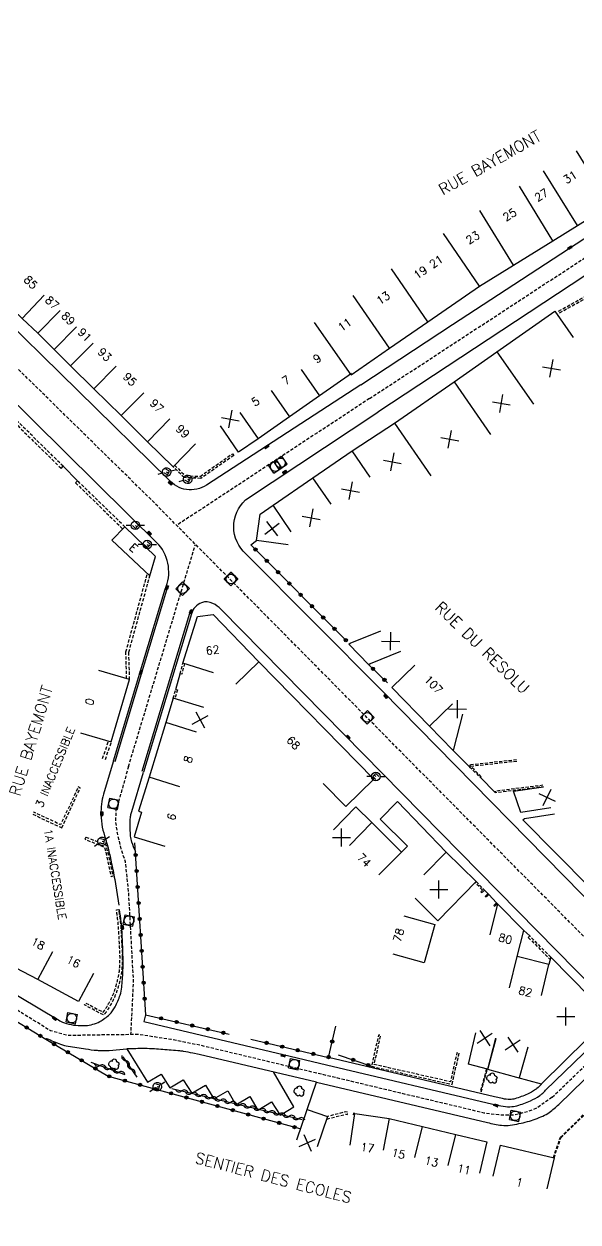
# Model space of a CAD drawing. Header units: millimetres. Extents: x 155999 to 157000, y 122000 to 123000.
# Drawn here: x 156803.2 to 156889.7, y 122399.7 to 122586.8 of the extents above; entities that cross this region are included whole.
import ezdxf
from ezdxf.enums import TextEntityAlignment as Align

# ---------------------------------------------------------------- set-up
doc = ezdxf.new("R2010")
doc.units = ezdxf.units.MM
doc.linetypes.add('DASHED', pattern=[0.75, 0.5, -0.25])
doc.layers.get('0').update_dxf_attribs({"linetype": 'CONTINUOUS'})
for name, color, linetype in [('W0001', 6, 'DASHED'), ('W0008', 7, 'CONTINUOUS'), ('W0100', 7, 'CONTINUOUS'), ('W0112', 1, 'DASHED'), ('W0300', 7, 'CONTINUOUS'), ('W0310', 3, 'CONTINUOUS'), ('W0322', 7, 'CONTINUOUS'), ('W0334', 7, 'CONTINUOUS'), ('W0400', 7, 'CONTINUOUS'), ('W0420', 7, 'CONTINUOUS'), ('W0471', 7, 'CONTINUOUS'), ('W0984', 7, 'CONTINUOUS'), ('W0989', 7, 'CONTINUOUS'), ('W0991', 7, 'CONTINUOUS'), ('W1102', 7, 'CONTINUOUS')]:
    doc.layers.add(name, color=color, linetype=linetype)
doc.styles.get("Standard").update_dxf_attribs({"font": 'romans.shx', "width": 0.85})

# ---------------------------------------------------------------- blocks, each defined once
blk = doc.blocks.new('T420')
for p, q in [((0.75, 0.75), (-0.75, 0.75)), ((-0.75, 0.75), (-0.75, -0.75)), ((0.75, 0.75), (0.75, -0.75)), ((0.75, -0.75), (-0.75, -0.75))]:
    blk.add_line(p, q)
blk.add_ellipse((0, 0), major_axis=(-0.53, 0.53), ratio=1, start_param=3.926991, end_param=10.210176)
blk = doc.blocks.new('t322o')
at = {"color": 0, "linetype": 'Continuous'}
for radius in [0.25, 0.15]:
    blk.add_circle((0, 0), radius, dxfattribs=at)
blk = doc.blocks.new('T471')
for p, q in [((-0.333334, 0.333334), (-0.333334, -0.333334)), ((-0.333334, 0.333334), (0.333334, 0.333334)), ((-0.333334, 0), (0, 0)), ((0.500001, 0.500001), (1.000002, 1.000002)), ((-0.500001, -0.500001), (-1.000002, -1.000002)), ((-0.333334, -0.333334), (0.333334, -0.333334))]:
    blk.add_line(p, q)
blk.add_ellipse((0, 0), major_axis=(0.471405, 0.471405), ratio=1, start_param=5.4977871438, end_param=11.780972451)
blk = doc.blocks.new('T400')
for p, q in [((-0.15, 0.3), (0.15, 0.3)), ((-0.15, -0.25), (-0.15, 0.3)), ((-0.15, 0.15), (0.15, 0.15)), ((-0.15, 0), (0.15, 0)), ((0.15, 0.3), (0.15, -0.25)), ((-0.15, -0.15), (0.15, -0.15)), ((-0.15, -0.25), (-0.15, -0.3)), ((-0.15, -0.3), (0.15, -0.3)), ((0.15, -0.3), (0.15, -0.25))]:
    blk.add_line(p, q)
blk = doc.blocks.new('T300')
for p, q in [((-0.8, 0.51), (-0.86, 0.34)), ((-0.86, 0.34), (-0.86, 0.17)), ((-0.86, 0.17), (-0.74, 0.06)), ((-0.69, 0.63), (-0.8, 0.51)), ((-0.8, -0.06), (-0.74, 0.06)), ((-0.74, 0.06), (-0.69, 0.11)), ((-0.57, 0.69), (-0.69, 0.63)), ((-0.46, 0.69), (-0.57, 0.69)), ((-0.29, 0.63), (-0.46, 0.69)), ((-0.29, 0.63), (-0.17, 0.74)), ((-0.23, 0.57), (-0.29, 0.63)), ((-0.17, 0.74), (-0.06, 0.8)), ((-0.06, 0.8), (0.06, 0.8)), ((0.06, 0.8), (0.23, 0.74)), ((0.23, 0.74), (0.34, 0.63)), ((0.34, 0.63), (0.4, 0.51)), ((0.46, 0.46), (0.34, 0.46)), ((0.4, 0.51), (0.4, 0.46)), ((0.57, 0.4), (0.46, 0.46)), ((0.57, 0.4), (0.69, 0.29)), ((0.69, 0.29), (0.74, 0.17)), ((0.74, 0.06), (0.69, -0.17)), ((0.74, 0.17), (0.74, 0.06)), ((-0.8, -0.17), (-0.8, -0.06)), ((-0.8, -0.23), (-0.8, -0.17)), ((-0.74, -0.34), (-0.8, -0.23)), ((-0.69, -0.4), (-0.74, -0.34)), ((-0.51, -0.46), (-0.69, -0.4)), ((-0.4, -0.46), (-0.51, -0.46)), ((-0.4, -0.46), (-0.34, -0.46)), ((-0.34, -0.46), (-0.34, -0.4)), ((-0.34, -0.51), (-0.34, -0.46)), ((-0.29, -0.63), (-0.34, -0.51)), ((-0.17, -0.74), (-0.29, -0.63)), ((-0.06, -0.8), (-0.17, -0.74)), ((0.06, -0.8), (-0.06, -0.8)), ((0.17, -0.74), (0.06, -0.8)), ((0.23, -0.69), (0.17, -0.74)), ((0.29, -0.46), (0.23, -0.46)), ((0.29, -0.63), (0.23, -0.69)), ((0.46, -0.4), (0.29, -0.46)), ((0.34, -0.51), (0.29, -0.63)), ((0.34, -0.51), (0.34, -0.46)), ((0.57, -0.34), (0.46, -0.4)), ((0.63, -0.29), (0.57, -0.34)), ((0.69, -0.17), (0.63, -0.29))]:
    blk.add_line(p, q)
blk = doc.blocks.new('t991o')
at = {"color": 0, "linetype": 'Continuous'}
for p, q in [((-1, 1), (1, -1)), ((-1, -1), (1, 1))]:
    blk.add_line(p, q, dxfattribs=at)
blk = doc.blocks.new('t310o')
at = {"color": 0, "linetype": 'Continuous'}
for centre, start, end in [((-0.5, 0.38), 216.8699, 323.1304), ((0.5, -0.37), 36.8699, 143.1303)]:
    blk.add_arc(centre, 0.625, start, end, dxfattribs=at)

msp = doc.modelspace()

# ---------------------------------------------------------------- linework, layer by layer
at = {"layer": 'W0001', "flags": 128}
msp.add_lwpolyline([(157000, 122333.19), (156935.62, 122398.87), (156822.82, 122512.75), (156740.96, 122593.04), (156629.21, 122701.82, 0.081137), (156623.14, 122705.52, -0.062082), (156617.07, 122709.22), (156608.76, 122715.92, -0.05496), (156603.95, 122720.62, 0.055454), (156599.15, 122725.32), (156494.7, 122804.82), (156462.71, 122812.33)], format="xyb", dxfattribs=at)
for points in [[(156857.13, 122528.33), (156911.79, 122564.05), (156915.62, 122565.98), (156927.48, 122570.26)], [(156857.13, 122528.33), (156827.01, 122508.52)], [(156885.67, 122419.19), (156883.35, 122417.57), (156881.84, 122416.92), (156879.6, 122416.39), (156877.36, 122416.43), (156875.03, 122416.71), (156871.53, 122417.57), (156862.76, 122419.65), (156830.63, 122427.32), (156826.11, 122428.22), (156821.01, 122429), (156814.91, 122428.92), (156810.01, 122428.83), (156807.31, 122429.59), (156802.92, 122432.29), (156791.7, 122439.38), (156769.25, 122452.79), (156719.89, 122481.96), (156699.55, 122494.28), (156669.46, 122512.37)], [(156819.49, 122470.86), (156829.94, 122505.56)], [(156819.49, 122470.86), (156817.53, 122463.97), (156817.45, 122462.29), (156817.7, 122460.52), (156818.29, 122457.98), (156818.97, 122456.04), (156819.47, 122451.07), (156820.23, 122437.19), (156819.81, 122428.98)], [(156885.67, 122419.19), (156900.89, 122433.93)]]:
    msp.add_lwpolyline(points, dxfattribs=at)
at = {"layer": 'W0008'}
for points in [[(156855.8, 122530.48), (156831.69, 122514.83, -0.386572), (156825.74, 122515.7), (156783.33, 122557.22), (156754.7, 122585.31, -0.383179), (156754.51, 122591.45), (156759.82, 122596.63), (156766.91, 122603.57)], [(156817.42, 122471.64), (156821.99, 122486.91), (156825.47, 122498.47), (156825.21, 122498.54, 0.284465), (156824.23, 122505.51), (156775.2, 122553.98), (156748.44, 122580.2, 0.378715), (156742.54, 122580.37), (156731.57, 122571.3)], [(156945.66, 122419.36), (156947.04, 122412.55, -0.157084), (156945.75, 122403.53, -0.477007), (156938.69, 122401.91), (156895.99, 122445.14), (156859.14, 122482.64), (156837.83, 122504.07, -0.441676), (156837.74, 122512.49), (156858.45, 122526.19)], [(156884.65, 122420.29), (156895.04, 122430.33, 0.37885), (156895.17, 122433.19), (156889.37, 122439.06), (156853.1, 122475.9), (156833.94, 122495.39, 0.101272), (156832.66, 122496.34, 0.201604), (156830.9, 122496.45, 0.236509), (156829.31, 122494.69), (156829.02, 122494.78), (156821.56, 122470.08)], [(156920.33, 122356.15), (156926.56, 122365.31), (156938.97, 122383.47, 0.338669), (156938.76, 122389.08), (156927.89, 122400.06), (156901.31, 122426.99, 0.325745), (156896.46, 122427.19), (156895.58, 122426.58), (156894.57, 122425.74), (156886.69, 122418.09)]]:
    msp.add_lwpolyline(points, format="xyb", dxfattribs=at)
at = {"layer": 'W0008', "flags": 128}
for points in [[(156855.8, 122530.48), (156870.11, 122539.91), (156917.11, 122570.54)], [(156890.76, 122547.49), (156858.45, 122526.19)]]:
    msp.add_lwpolyline(points, dxfattribs=at)
for points in [[(156673.8, 122511.48), (156721.9, 122482.9), (156765.62, 122456.85), (156808.36, 122431.39, 0.028258), (156809.17, 122430.95, 0.039045), (156809.8, 122430.72, 0.08378), (156812.77, 122430.4, 0.108874), (156814.99, 122431.03, 0.067172), (156816.51, 122432.13, 0.085087), (156817.4, 122433.32, 0.03551), (156818.18, 122435.16, 0.057431), (156818.44, 122436.37, 0.014703), (156818.61, 122438.8, 0.015639), (156818.63, 122441.09, 0.004749), (156818.58, 122442.72, 0.002585), (156818.44, 122445.71, 0.01951), (156818.36, 122446.57, 0.008405), (156818.07, 122448.53)], [(156817.13, 122471.73), (156815.69, 122466.91, 0.035665), (156815.32, 122465.37, 0.035665), (156815.18, 122463.79, 0.043147), (156815.31, 122461.88, 0.043147), (156815.76, 122460.02), (156816.31, 122458.14, -0.001422), (156816.55, 122457.06, -0.001422), (156816.78, 122455.98, -0.001799), (156817.07, 122454.61, -0.001799), (156817.34, 122453.23), (156817.98, 122449.21)], [(156820.62, 122457.57, -0.036167), (156820.01, 122459.05, -0.061224), (156819.82, 122459.99, -0.015828), (156819.74, 122461.8, -0.027091), (156819.78, 122462.87, -0.031351), (156819.84, 122463.23, -0.018392), (156820, 122463.85), (156821.85, 122469.99)], [(156822.14, 122432.09), (156821.88, 122431.01), (156843.63, 122425.87), (156850.44, 122424.26), (156876.4, 122418.14), (156877.67, 122417.87, 0.055214), (156879.06, 122417.72, 0.069945), (156880.17, 122417.88, 0.034138), (156882.27, 122418.65, 0.045931), (156883.73, 122419.46, 0.03461), (156884.05, 122419.72, -0.001165), (156884.65, 122420.29)], [(156806.57, 122428.27), (156806.7, 122428.39, 0.022862), (156808.89, 122427.48, 0.044549), (156810.07, 122427.17, 0.007483), (156812.77, 122426.75, 0.011182), (156814.59, 122426.53, 0.022075), (156815.15, 122426.51, 0.009615), (156816.45, 122426.52), (156819.23, 122426.74)], [(156848.84, 122421.56), (156830.54, 122425.89), (156829.55, 122426.09, 0.007046), (156828.09, 122426.35, 0.017938), (156827.52, 122426.43, 0.00278), (156826.17, 122426.54, 0.001422), (156823.54, 122426.74, 0.018591), (156821.99, 122426.8, 0.010394), (156819.23, 122426.74), (156822.47, 122421.54), (156824.6, 122422.78), (156825.92, 122420.65), (156828.03, 122421.94), (156829.36, 122419.83), (156831.52, 122421.07), (156832.83, 122418.97), (156834.98, 122420.2), (156836.26, 122418.01), (156838.44, 122419.31), (156839.7, 122417.19), (156841.85, 122418.46), (156843.16, 122416.39), (156845.3, 122417.7), (156842.12, 122423.15)], [(156883.99, 122421.22, 0.008153), (156883.29, 122420.56, -0.03461), (156883.08, 122420.4, -0.045931), (156881.81, 122419.69, -0.034138), (156879.85, 122418.97, -0.069945), (156879.06, 122418.85, -0.055214), (156877.91, 122418.98), (156876.66, 122419.25), (156850.71, 122425.42)], [(156847.39, 122417.3), (156848.84, 122421.56), (156875.56, 122415.26, 0.039826), (156877.77, 122414.82, 0.066051), (156879.13, 122414.84, 0.032542), (156881.8, 122415.4, 0.03453), (156884.21, 122416.27, 0.052051), (156885.21, 122416.84, 0.049158), (156886.69, 122418.09)]]:
    msp.add_lwpolyline(points, format="xyb", dxfattribs=at)
at = {"layer": 'W0100', "flags": 128}
for points in [[(156854.27, 122532.03), (156860.27, 122536.21), (156866.23, 122540.33), (156874.32, 122545.88), (156879.61, 122549.19), (156885.79, 122552.99), (156889.6, 122555.38), (156894.72, 122558.54), (156900.44, 122562.09), (156905.56, 122565.28), (156911.92, 122569.19), (156917.63, 122572.8), (156922.39, 122576.76), (156927.99, 122581.44), (156928.55, 122584.04), (156922.13, 122593.08), (156918.99, 122597.49), (156912.68, 122606.54), (156908.57, 122603.68)], [(156861.03, 122524.5), (156870.37, 122530.95), (156877.01, 122535.63), (156886.1, 122541.96), (156888.96, 122537.86)], [(156822.73, 122469.17), (156821.06, 122463.88), (156821.54, 122463.73), (156820.37, 122459.89), (156825.16, 122458.44)], [(156814.03, 122438.55), (156811.66, 122434.15), (156805.32, 122437.57), (156800.74, 122439.98), (156797.54, 122441.67), (156799.88, 122446.09)], [(156876.84, 122428.42), (156875.54, 122423.6), (156872.61, 122424.39), (156873.75, 122429.26)], [(156880.16, 122422.31), (156875.62, 122423.54), (156876.92, 122428.36)], [(156845.76, 122412.57), (156847.39, 122417.3), (156850.59, 122416.2), (156848.96, 122411.47)], [(156854.13, 122411.72), (156854.86, 122416.66), (156860.23, 122415.87), (156865.39, 122414.64), (156870.61, 122413.38), (156875.48, 122412.22), (156874.32, 122407.36)], [(156876.43, 122406.87), (156877.59, 122411.74), (156885.97, 122409.74), (156884.81, 122404.87)]]:
    msp.add_lwpolyline(points, dxfattribs=at)
at = {"layer": 'W0100'}
for points in [[(156829.94, 122521.26), (156826.46, 122517.68), (156822.46, 122521.56), (156818.33, 122525.7), (156814.08, 122529.83), (156810.43, 122533.45), (156807.85, 122536), (156805.31, 122538.53), (156802.86, 122540.85), (156798.63, 122544.92), (156794.96, 122548.54), (156791.26, 122552.2), (156794.78, 122555.75)], [(156854.3, 122532.23), (156849.31, 122528.75), (156844.61, 122525.47), (156839.75, 122522.05), (156836.69, 122519.96), (156833.87, 122524.09)], [(156844.43, 122505.48), (156839.47, 122506.16), (156840.04, 122510.28), (156842.1, 122511.68), (156848.26, 122515.97), (156854.41, 122520.19), (156861.21, 122524.59)], [(156822.83, 122500.66), (156823.69, 122503.64), (156818.94, 122508.28), (156816.9, 122506.19), (156822.83, 122500.66)], [(156832.77, 122485.51), (156827.99, 122487), (156830.26, 122494.3), (156832.71, 122494.59), (156839.86, 122487.19), (156857.81, 122468.88), (156853.41, 122464.61), (156849.92, 122468.2)], [(156862, 122488.82), (156857.23, 122486.9), (156857.05, 122486.74), (156853.93, 122489.95), (156854.12, 122490.11), (156858.88, 122492.03)], [(156871.65, 122479.04), (156870.27, 122473.56), (156870.14, 122473.42), (156866.51, 122477.14), (156860.61, 122483.21), (156864.2, 122486.69)], [(156812, 122476.1), (156816.8, 122474.69), (156819.66, 122484.43), (156814.86, 122485.84)], [(156831.27, 122480.06), (156826.49, 122481.52), (156825.33, 122477.71), (156822.73, 122469.17)], [(156885.47, 122464.41), (156880.79, 122463.69), (156879.62, 122466.99), (156884.3, 122467.71)], [(156851.52, 122460.98), (156855.02, 122464.54), (156857.5, 122462.11), (156862.13, 122457.46), (156858.59, 122453.94)], [(156896.42, 122452.95), (156891.74, 122452.23), (156891.51, 122451.99), (156881.1, 122462.52), (156881.34, 122462.76), (156886.01, 122463.48)], [(156865.61, 122453.94), (156869.13, 122457.5), (156873.79, 122452.88), (156867.81, 122446.78), (156864.24, 122450.28)], [(156877.13, 122449.43), (156875.95, 122444.57)], [(156884.02, 122421.31), (156894.63, 122431.78), (156885.44, 122441.08), (156885.17, 122439.95), (156880.2, 122441.17), (156881.25, 122445.27), (156877.13, 122449.43)], [(156862.52, 122447.53), (156867.34, 122446.2), (156865.67, 122440.19), (156860.85, 122441.53)], [(156884, 122421.22), (156880.16, 122422.31)], [(156884, 122421.22), (156884.02, 122421.31)]]:
    msp.add_lwpolyline(points, dxfattribs=at)
at = {"layer": 'W0112', "flags": 128}
for points in [[(156886.68, 122541.98), (156891.78, 122544.84)], [(156886.83, 122541.72), (156891.92, 122544.58)], [(156884.23, 122467.93), (156876.74, 122466.99), (156876.77, 122466.8), (156884.26, 122467.74)], [(156875.4, 122423.63), (156874.45, 122420.11), (156874.59, 122420.07), (156875.54, 122423.6), (156875.4, 122423.63)], [(156850.45, 122415.8), (156853.44, 122416.56), (156853.7, 122416.53), (156853.74, 122416.88), (156853.42, 122416.92), (156850.59, 122416.2)], [(156854.86, 122416.66), (156854.61, 122416.71), (156854.55, 122416.36), (156854.81, 122416.31)], [(156885.85, 122409.77), (156886.95, 122412.94)], [(156885.97, 122409.73), (156887.02, 122412.87)]]:
    msp.add_lwpolyline(points, dxfattribs=at)
at = {"layer": 'W0112'}
for points in [[(156796.83, 122529.36), (156808.97, 122517.42), (156809.29, 122517.75), (156797.16, 122529.69)], [(156875.62, 122451.01), (156875.77, 122450.86), (156875.34, 122450.44), (156875.19, 122450.58)], [(156876.98, 122449.57), (156877.13, 122449.43), (156876.7, 122449), (156876.55, 122449.14)]]:
    msp.add_lwpolyline(points, close=True, dxfattribs=at)
for points in [[(156826.69, 122517.91), (156828.33, 122516.3), (156830.67, 122516.18), (156835.73, 122519.72), (156835.92, 122519.45), (156830.77, 122515.85), (156828.19, 122515.98), (156826.46, 122517.68)], [(156818.94, 122508.28), (156811.54, 122515.5), (156811.22, 122515.17), (156818.61, 122507.95)], [(156819.19, 122484.57), (156819.08, 122488.78), (156822.45, 122501.01)], [(156819.66, 122484.43), (156819.54, 122488.73), (156822.83, 122500.66)], [(156828.23, 122486.94), (156827.8, 122485.26), (156827.56, 122485.33), (156827.99, 122487)], [(156826.49, 122481.52), (156826.89, 122482.91), (156827.13, 122482.84), (156826.73, 122481.45)], [(156815.45, 122472.09), (156816.36, 122474.84)], [(156815.89, 122471.95), (156816.8, 122474.69)], [(156880.11, 122471.9), (156872.87, 122471.1), (156872.77, 122470.83), (156874.47, 122469.12), (156874.6, 122469.26), (156872.94, 122470.92), (156880.29, 122471.73)], [(156873.79, 122452.88), (156875.09, 122451.55), (156874.66, 122451.14), (156874.51, 122451.28), (156874.79, 122451.56), (156873.65, 122452.73)], [(156885.44, 122441.08), (156882.18, 122444.4), (156881.94, 122444.17), (156885.35, 122440.7)], [(156886.95, 122412.94), (156900.31, 122425.95), (156900.56, 122425.67), (156900.41, 122425.53), (156900.3, 122425.66), (156894.96, 122420.46), (156894.89, 122420.53), (156887.02, 122412.87)]]:
    msp.add_lwpolyline(points, dxfattribs=at)
at = {"layer": 'W0112', "flags": 128}
for points in [[(156809.06, 122461.29), (156811.96, 122467.51), (156811.64, 122467.66), (156808.88, 122461.76), (156804.68, 122463.73), (156804.53, 122463.41)], [(156812.8, 122459.82), (156812.67, 122459.49), (156815.74, 122458.28), (156816.77, 122453.68), (156817.11, 122453.76), (156816.04, 122458.54)], [(156870.03, 122421.2), (156871.14, 122426.07), (156870.79, 122426.15), (156869.77, 122421.62), (156857.86, 122424.31), (156858.89, 122428.84), (156858.54, 122428.92), (156857.44, 122424.04)]]:
    msp.add_lwpolyline(points, close=True, dxfattribs=at)
msp.add_lwpolyline([(156818.51, 122441.1, -0.010458), (156818.5, 122440.24, -0.008652), (156818.45, 122439.2, -0.03238), (156818.33, 122438.33, -0.015927), (156817.92, 122436.6, -0.041805), (156817.28, 122434.8, -0.034563), (156816.17, 122432.78, -0.033639), (156815.66, 122432.08, -0.351275), (156815.57, 122432.06), (156812.61, 122433.61), (156812.78, 122433.93), (156815.53, 122432.49, 0.024421), (156815.88, 122432.97, 0.034563), (156816.95, 122434.95, 0.041805), (156817.58, 122436.69, 0.015927), (156817.98, 122438.4, 0.03238), (156818.09, 122439.22, 0.008652), (156818.15, 122440.25, 0.010458), (156818.16, 122441.1, 0.010875), (156818.14, 122441.87, 0.002179), (156817.92, 122445.76, 0.01512), (156817.85, 122446.56, 0.006424), (156817.59, 122448.48), (156817.94, 122448.53, -0.006424), (156818.2, 122446.61, -0.01512), (156818.28, 122445.78, -0.002179), (156818.49, 122441.89, -0.010875)], format="xyb", close=True, dxfattribs=at)
at = {"layer": 'W0310', "flags": 128}
for points in [[(156813.58, 122424.7), (156818.9, 122422.77)], [(156818.59, 122425.53), (156820.8, 122422.34)], [(156826.27, 122420.55), (156846.61, 122415.74)]]:
    msp.add_lwpolyline(points, dxfattribs=at)
at = {"layer": 'W0322'}
for points in [[(156853.44, 122490.58), (156838.58, 122505.5), (156839.47, 122506.16)], [(156859.97, 122483.91), (156857.05, 122486.74)]]:
    msp.add_lwpolyline(points, dxfattribs=at)
at = {"layer": 'W0322', "flags": 128}
for points in [[(156822.17, 122432.09), (156820.48, 122458.95)], [(156792.9, 122436.59), (156806.57, 122428.27), (156816.31, 122422.51), (156846.23, 122414.31)], [(156822.14, 122432.09), (156835.21, 122429.06)], [(156838.62, 122428.26), (156850.73, 122425.41), (156851.87, 122430.28)], [(156852.22, 122425.85), (156857.45, 122424.04)]]:
    msp.add_lwpolyline(points, dxfattribs=at)
at = {"layer": 'W0334', "flags": 128}
for points in [[(156809.29, 122517.75), (156811.54, 122515.5)], [(156826.89, 122482.91), (156827.56, 122485.33)], [(156874.47, 122469.12), (156876.77, 122466.8)], [(156875.09, 122451.55), (156875.62, 122451.01)], [(156875.77, 122450.86), (156876.98, 122449.57)], [(156882.18, 122444.4), (156881.25, 122445.27)]]:
    msp.add_lwpolyline(points, dxfattribs=at)
at = {"layer": 'W0334'}
for points in [[(156817.13, 122471.73), (156821.7, 122487), (156825.21, 122498.54)], [(156829.31, 122494.69), (156821.85, 122469.99)], [(156872.77, 122470.83), (156870.14, 122473.42)], [(156862.13, 122457.46), (156863.05, 122458.4), (156858.81, 122462.63), (156861.51, 122465.38), (156869.13, 122457.5)]]:
    msp.add_lwpolyline(points, dxfattribs=at)
at = {"layer": 'W1102'}
for p, q in [((156806.31, 122544.48), (156802.86, 122540.85)), ((156808.83, 122542.08), (156805.31, 122538.53)), ((156811.37, 122539.56), (156807.85, 122536)), ((156813.96, 122537), (156810.43, 122533.45)), ((156817.57, 122533.41), (156814.08, 122529.83)), ((156846.45, 122532.85), (156849.31, 122528.75)), ((156821.87, 122529.23), (156818.33, 122525.7)), ((156841.75, 122529.57), (156844.61, 122525.47)), ((156836.88, 122526.14), (156839.75, 122522.05)), ((156825.94, 122525.15), (156822.46, 122521.56)), ((156857.24, 122516.07), (156854.41, 122520.19)), ((156851.12, 122511.86), (156848.26, 122515.97)), ((156844.9, 122507.53), (156842.1, 122511.68)), ((156836.27, 122483.71), (156839.86, 122487.19)), ((156870.09, 122480.63), (156866.51, 122477.14)), ((156830.11, 122476.25), (156825.33, 122477.71)), ((156827.51, 122467.71), (156822.73, 122469.17)), ((156854, 122458.54), (156857.5, 122462.11)), ((156805.32, 122437.57), (156807.67, 122441.98)), ((156879.01, 122436.31), (156880.2, 122441.17)), ((156883.98, 122435.09), (156885.17, 122439.95)), ((156881.84, 122427.03), (156880.5, 122422.21)), ((156860.23, 122415.87), (156859.28, 122410.96)), ((156864.23, 122409.78), (156865.39, 122414.64)), ((156869.44, 122408.52), (156870.61, 122413.38))]:
    msp.add_line(p, q, dxfattribs=at)
at = {"layer": 'W1102', "flags": 128}
for points in [[(156894.72, 122558.54), (156889.45, 122567.05)], [(156889.6, 122555.38), (156884.33, 122563.88)], [(156885.79, 122552.99), (156880.54, 122561.5)], [(156879.61, 122549.19), (156874.37, 122557.7)], [(156874.32, 122545.88), (156868.67, 122554.13)], [(156866.23, 122540.33), (156860.58, 122548.58)], [(156860.27, 122536.21), (156854.58, 122544.44)], [(156854.27, 122532.03), (156848.55, 122540.23)], [(156877.01, 122535.63), (156882.77, 122527.45)], [(156870.37, 122530.95), (156876.05, 122522.72)], [(156861.03, 122524.5), (156866.71, 122516.27)]]:
    msp.add_lwpolyline(points, dxfattribs=at)

# ---------------------------------------------------------------- block references
at = {"layer": 'W0300', "rotation": 168.4096199999999}
for p in [(156817.17, 122424.38), (156876.22, 122422.21), (156846.09, 122420.18)]:
    msp.add_blockref('T300', p, dxfattribs=at)
at = {"layer": 'W0310'}
for p, rotation in [((156815.05, 122424.16), 340.0698377803168), ((156819.02, 122424.91), 304.7228471223889), ((156819.91, 122423.63), 304.7228471223889), ((156816.52, 122423.63), 340.0698377803168), ((156817.99, 122423.1), 340.0698377803168), ((156827.79, 122420.19), 346.6894647952065), ((156829.32, 122419.83), 346.6894647952065), ((156830.84, 122419.47), 346.6894647952065), ((156832.37, 122419.11), 346.6894647952065), ((156833.89, 122418.75), 346.6894647952065), ((156835.41, 122418.39), 346.6894647952065), ((156836.94, 122418.03), 346.6894647952065), ((156838.46, 122417.67), 346.6894647952065), ((156839.99, 122417.31), 346.6894647952065), ((156841.51, 122416.95), 346.6894647952065), ((156843.03, 122416.59), 346.6894647952065), ((156844.56, 122416.23), 346.6894647952065), ((156846.08, 122415.87), 346.6894647952065)]:
    msp.add_blockref('t310o', p, dxfattribs=dict(at, rotation=rotation))
at = {"layer": 'W0322'}
for p, rotation in [((156839.33, 122504.75), 134.863978885582), ((156841.09, 122502.98), 134.863978885582), ((156842.85, 122501.21), 134.863978885582), ((156844.62, 122499.44), 134.863978885582), ((156846.38, 122497.67), 134.863978885582), ((156848.15, 122495.89), 134.863978885582), ((156849.91, 122494.12), 134.863978885582), ((156851.67, 122492.35), 134.863978885582), ((156853.44, 122490.58), 134.863978885582), ((156857.67, 122486.13), 135.841367656782), ((156859.47, 122484.39), 135.841367656782), ((156820.6, 122457.04), 93.59016775075372), ((156820.76, 122454.54), 93.59016775075372), ((156820.91, 122452.05), 93.59016775075372), ((156821.07, 122449.55), 93.59016775075372), ((156821.23, 122447.06), 93.59016775075372), ((156821.38, 122444.56), 93.59016775075372), ((156821.54, 122442.07), 93.59016775075372), ((156821.7, 122439.57), 93.59016775075372), ((156821.85, 122437.08), 93.59016775075372), ((156822.01, 122434.58), 93.59016775075372), ((156824.57, 122431.53), 346.9231992174549), ((156803.58, 122430.09), 328.6625327931956), ((156827.01, 122430.96), 346.9231992174549), ((156829.44, 122430.4), 346.9231992174549), ((156831.88, 122429.83), 346.9231992174549), ((156805.72, 122428.79), 328.6625327931956), ((156834.31, 122429.27), 346.9231992174549), ((156851.31, 122427.9), 76.76992581556343), ((156807.86, 122427.5), 329.4049864609744), ((156810.01, 122426.23), 329.4049864609744), ((156841.05, 122427.69), 346.7699258156487), ((156843.48, 122427.11), 346.7699258156487), ((156845.92, 122426.54), 346.7699258156487), ((156848.35, 122425.97), 346.7699258156487), ((156812.17, 122424.96), 329.4049864609744), ((156850.74, 122425.47), 76.76992581556343), ((156854.58, 122425.03), 340.9164624491006), ((156856.94, 122424.22), 340.9164624491006), ((156814.32, 122423.69), 329.4049864609744), ((156816.49, 122422.46), 344.6840535371813), ((156818.9, 122421.8), 344.6840535371813), ((156821.31, 122421.14), 344.6840535371813), ((156823.72, 122420.48), 344.6840535371813), ((156826.13, 122419.82), 344.6840535371813), ((156828.54, 122419.16), 344.6840535371813), ((156830.96, 122418.5), 344.6840535371813), ((156833.37, 122417.84), 344.6840535371813), ((156835.78, 122417.18), 344.6840535371813), ((156838.19, 122416.51), 344.6840535371813), ((156840.6, 122415.85), 344.6840535371813), ((156843.01, 122415.19), 344.6840535371813), ((156845.42, 122414.53), 344.6840535371813)]:
    msp.add_blockref('t322o', p, dxfattribs=dict(at, rotation=rotation))
at = {"layer": 'W0400'}
for p, rotation in [((156888.46, 122551.89), 123.095309380061), ((156841.07, 122520.79), 303.3531703686641), ((156843.85, 122516.84), 303.3531703686641), ((156826.03, 122515.13), 227.379591118119), ((156822.78, 122507.31), 225.530145181412), ((156825.5, 122498.82), 341.3630297884409), ((156829.27, 122495.05), 338.7045808884456), ((156821.42, 122485.57), 163.3451667933303), ((156859.69, 122481.82), 224.499800999765), ((156853.79, 122475.46), 224.499800999765), ((156815.33, 122463.5), 2.001843740447518), ((156818.53, 122445.75), 12.30659775955893), ((156807.94, 122431.51), 53.99898863806592), ((156843.67, 122425.71), 76.21690618261394), ((156876.9, 122417.94), 69.27150409819592)]:
    msp.add_blockref('T400', p, dxfattribs=dict(at, rotation=rotation))
at = {"layer": 'W0420'}
for p, rotation in [((156842.38, 122517.7), 213.353170368664), ((156843.21, 122518.3), 213.353170368664), ((156835.48, 122500.15), 135.530145181412), ((156835.5, 122500.15), 134.836589685684), ((156827.93, 122498.63), 135.530145181412), ((156856.8, 122478.53), 134.499800999765), ((156817.16, 122465.03), 168.4096199999999), ((156819.56, 122446.82), 168.4096199999999), ((156810.62, 122431.55), 168.4096199999999), ((156845.39, 122424.37), 168.4096199999999), ((156879.87, 122416.31), 168.4096199999999)]:
    msp.add_blockref('T420', p, dxfattribs=dict(at, rotation=rotation))
at = {"layer": 'W0471'}
for p, rotation in [((156825.44, 122516.85), 150.32693599882), ((156828.73, 122515.71), 150.32693599882), ((156820.56, 122508.53), 135.530145181412), ((156822.43, 122505.53), 135.530145181412), ((156858.13, 122469.29), 314.440043905071), ((156815.36, 122459.17), 168.4096199999999), ((156823.99, 122420.85), 168.4096199999999)]:
    msp.add_blockref('T471', p, dxfattribs=dict(at, rotation=rotation))
at = {"layer": 'W0991'}
for p, rotation in [((156885.56, 122533.05), 34.87423306289363), ((156877.72, 122527.57), 35.14645188593143), ((156835.39, 122525.13), 304.3098000684496), ((156869.68, 122521.97), 34.61969563248483), ((156860.69, 122518.44), 304.5532886881292), ((156854.17, 122513.96), 304.476117915862), ((156848.02, 122509.7), 304.8808919061481), ((156841.91, 122508), 352.2105793461507), ((156860.44, 122490.43), 44.12982234222597), ((156870.87, 122479.83), 44.32829149460772), ((156830.69, 122478.15), 343.0216143297121), ((156884.88, 122466.06), 19.54337991793532), ((156852.75, 122459.77), 45.54922578519542), ((156867.96, 122451.64), 45.55733897555589), ((156887.81, 122431.8), 44.65289397230398), ((156875.13, 122428.43), 348.4096199999999), ((156879.5, 122427.41), 348.4096199999999), ((156847.43, 122412.09), 338.9431726629907)]:
    msp.add_blockref('t991o', p, dxfattribs=dict(at, rotation=rotation))

# ---------------------------------------------------------------- texts
at = {"layer": 'W0984'}
msp.add_text('E', height=1.25, rotation=316.9533, dxfattribs=at).set_placement((156820.28, 122505.02), align=Align.MIDDLE)
at = {"layer": 'W0989'}
for s, rotation, p in [('RUE BAYEMONT', 29.3874, (156875.93, 122565.18)), ('RUE BAYEMONT', 73.0572, (156804.27, 122474.89)), ('SENTIER DES ECOLES', 345.4356, (156842.13, 122406.64))]:
    msp.add_text(s, height=1.75, rotation=rotation, dxfattribs=at).set_placement(p, align=Align.MIDDLE)
msp.add_text('RUE DU RESOLU', height=1.75, rotation=315.772, dxfattribs=at).set_placement((156867.22, 122495.56))
at = {"layer": 'W0991'}
for s, rotation, p in [('31', 31.7667, (156888.47, 122562.91)), ('27', 32.0354, (156883.98, 122560.12)), ('25', 31.626, (156879.03, 122557.05)), ('23', 32.0398, (156873.25, 122553.47)), ('19 21', 34.4129, (156866.32, 122548.88)), ('85', 316.1501, (156804.22, 122546.48)), ('87', 316.474, (156807.55, 122543.29)), ('13', 34.6195, (156859.27, 122544.03)), ('89', 315.1998, (156810.08, 122540.83)), ('11', 34.9131, (156853.26, 122539.86)), ('91', 315.3304, (156812.66, 122538.28)), ('93', 315.2056, (156815.77, 122535.2)), ('9', 34.8748, (156848.96, 122534.6)), ('95', 315.8118, (156819.71, 122531.33)), ('7', 34.9407, (156844.1, 122531.21)), ('97', 314.9459, (156823.9, 122527.19)), ('5', 35.1113, (156839.32, 122527.86)), ('99', 315.8393, (156827.95, 122523.19)), ('62', 6.7836, (156832.63, 122489.04)), ('107', 314.1689, (156867.15, 122483.66)), ('0', 73.6171, (156813.43, 122480.97)), ('3 INACCESSIBLE', 67.5743, (156808.03, 122470.75)), ('68', 314.44, (156845.25, 122474.55)), ('8', 73.0857, (156828.81, 122471.98)), ('6', 72.7068, (156826.22, 122463)), ('1A INACCESSIBLE', 279.1465, (156808.04, 122454.03)), ('74', 314.8868, (156856.28, 122456.25)), ('78', 74.4931, (156861.68, 122444.53)), ('18', 331.6646, (156805.36, 122443.2)), ('80', 345.6633, (156878.36, 122443.96)), ('16', 331.6646, (156810.89, 122440.38)), ('82', 346.2313, (156881.5, 122435.7)), ('17', 351.6054, (156856.81, 122411.32)), ('15', 346.6009, (156861.65, 122410.39)), ('13', 346.4336, (156866.83, 122409.15)), ('11', 346.6015, (156871.89, 122407.94)), ('1', 346.6118, (156880.56, 122405.89))]:
    msp.add_text(s, height=1.25, rotation=rotation, dxfattribs=at).set_placement(p, align=Align.MIDDLE)

doc.saveas('drawing.dxf')
